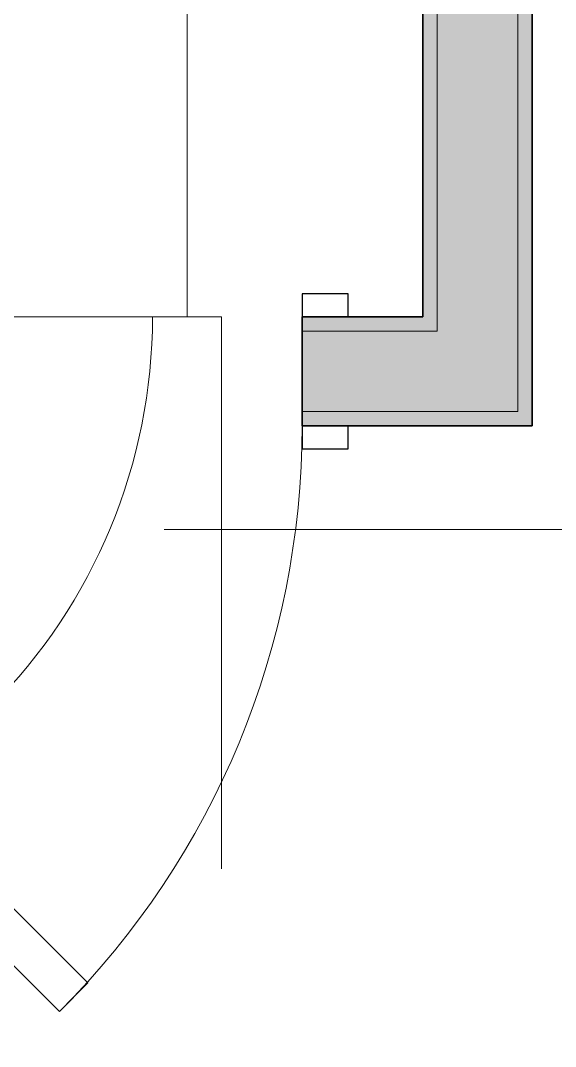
# Model space of a CAD drawing. Header units: inches. Extents: x 6 to 8416, y -388 to 6104.
# Drawn here: x 7147.87 to 7171.12, y 1613.71 to 1658.31 of the extents above; entities that cross this region are included whole.
import ezdxf

# ---------------------------------------------------------------- set-up
doc = ezdxf.new("R2010")
doc.units = ezdxf.units.IN
doc.header["$MEASUREMENT"] = 0
doc.linetypes.add('Hidden 1_16_', pattern=[36, 24, -12])
for name, color, linetype, lineweight in [('A-DOOR', 31, 'Continuous', 18), ('A-DOOR-FRAM', 31, 'Continuous', 25), ('A-GENM', 13, 'Continuous', 18), ('A-WALL', 113, 'Continuous', 25), ('A-WALL-PATT', 111, 'Continuous', 35), ('I-WALL', 2, 'Continuous', 25), ('Q-SPCQ', 91, 'Continuous', 18)]:
    doc.layers.add(name, color=color, linetype=linetype, lineweight=lineweight)

# ---------------------------------------------------------------- blocks, each defined once
blk = doc.blocks.new('GM Door Pull Clearance-ICC ADA-AM - GM Door Pull Clearance-ICC ADA-AM-13872566-LEVEL 3 - PLAN Copy 1 Copy 1')
at = {"layer": 'A-GENM', "linetype": 'Hidden 1_16_', "lineweight": 9}
blk.add_line((-36, -63.625), (18, -63.625), dxfattribs=at)
blk = doc.blocks.new('Unit-Single-Louver-ICC ADA-AM - 36_ x 84_-BL-NR _U-L2 _ LAUNDRY_LOUVER_-V629-LEVEL 3 - PLAN Copy 1 Copy 1')
at = {"layer": 'A-DOOR'}
for p, q in [((-8.693, 26.593), (-7.456, 27.831)), ((18, 2.375), (-7.456, 27.831)), ((16.763, 1.138), (-8.693, 26.593)), ((16.763, 1.138), (18, 2.375))]:
    blk.add_line(p, q, dxfattribs=at)
at = {"layer": 'A-DOOR', "lineweight": 9}
blk.add_arc((18, 2.375), 36, 135, 180, dxfattribs=at)
at = {"layer": 'A-DOOR-FRAM'}
for p, q in [((-18, 3.375), (-20, 3.375)), ((-20, 3.375), (-20, 2.375)), ((-18, 2.375), (-18, 3.375)), ((20, 3.375), (18, 3.375)), ((18, 3.375), (18, 2.375)), ((20, 2.375), (20, 3.375)), ((-20, 2.375), (-18, 2.375)), ((18, 2.375), (20, 2.375)), ((-18, -2.375), (-20, -2.375)), ((-20, -2.375), (-20, -3.375)), ((-18, -3.375), (-18, -2.375)), ((20, -2.375), (18, -2.375)), ((18, -2.375), (18, -3.375)), ((20, -3.375), (20, -2.375)), ((-20, -3.375), (-18, -3.375)), ((18, -3.375), (20, -3.375))]:
    blk.add_line(p, q, dxfattribs=at)
at = {"layer": 'A-DOOR-FRAM', "lineweight": 18}
for p, q in [((-18, 3.375), (-20, 3.375)), ((-20, 3.375), (-20, 2.375)), ((-18, 3.375), (-18, 2.375)), ((20, 3.375), (18, 3.375)), ((18, 3.375), (18, 2.375)), ((20, 3.375), (20, 2.375)), ((-20, 2.375), (-18, 2.375)), ((18, 2.375), (20, 2.375)), ((-20, -3.375), (-20, -2.375)), ((-18, -2.375), (-20, -2.375)), ((-18, -3.375), (-18, -2.375)), ((18, -3.375), (18, -2.375)), ((20, -2.375), (18, -2.375)), ((20, -3.375), (20, -2.375)), ((-20, -3.375), (-18, -3.375)), ((18, -3.375), (20, -3.375))]:
    blk.add_line(p, q, dxfattribs=at)
blk = doc.blocks.new('z Nested-WD-Frontld - Washer _ Dryer-2223882-LEVEL 3 - PLAN Copy 1 Copy 1')
at = {"layer": 'Q-SPCQ'}
for p, q in [((13.5, -32), (13.5, 0)), ((-13.5, -32), (13.5, -32))]:
    blk.add_line(p, q, dxfattribs=at)
at = {"layer": 'Q-SPCQ', "lineweight": 9}
blk.add_arc((-12, -32), 24, 315, 0, dxfattribs=at)
blk = doc.blocks.new('z Nested-WD-Frontld - Washer _ Dryer-2223883-LEVEL 3 - PLAN Copy 1 Copy 1')
at = {"layer": 'Q-SPCQ'}
for p, q in [((13.5, -32), (13.5, 0)), ((-13.5, -32), (13.5, -32))]:
    blk.add_line(p, q, dxfattribs=at)
at = {"layer": 'Q-SPCQ', "lineweight": 9}
blk.add_arc((-12, -32), 24, 315, 0, dxfattribs=at)
blk = doc.blocks.new('z Nested Clearance-Rectangle-AM - Clearance-V759-LEVEL 3 - PLAN Copy 1 Copy 1')
at = {"layer": 'A-GENM', "linetype": 'Hidden 1_16_', "lineweight": 9}
for p, q in [((-13.5, 0), (13.5, 0)), ((13.5, 0), (15, 0)), ((15, 0), (15, -48))]:
    blk.add_line(p, q, dxfattribs=at)

msp = doc.modelspace()

# ---------------------------------------------------------------- hatches: boundary and pattern name
at = {"layer": 'A-WALL-PATT', "lineweight": 25, "transparency": 33554560}
h = msp.add_hatch(color=10, dxfattribs=at)
h.paths.add_polyline_path([(7165.97783733, 1644.81077679), (7165.97783733, 1680.06077679), (7165.35283733, 1680.06077679), (7165.35283733, 1644.81077679)])
h.paths.add_polyline_path([(7165.97783733, 1683.56077679), (7165.97783733, 1688.18577679), (7165.35283733, 1688.18577679), (7165.35283733, 1683.56077679)])
h.paths.add_polyline_path([(7165.35283733, 1724.18577679), (7165.97783733, 1724.18577679), (7165.97783733, 1861.93577679), (7165.35283733, 1861.93577679), (7165.35283733, 1748.19756081)])
at = {"layer": 'A-WALL-PATT', "transparency": 33554560}
h = msp.add_hatch(color=10, dxfattribs=at)
h.paths.add_polyline_path([(7169.47783733, 1640.68577679), (7170.10283733, 1640.68577679), (7170.10283733, 1688.18577679), (7169.47783733, 1688.18577679), (7169.47783733, 1641.31077679)])
h.paths.add_polyline_path([(7170.10283733, 1724.18577679), (7170.10283733, 1861.93577679), (7169.47783733, 1861.93577679), (7169.47783733, 1724.18577679)])
h = msp.add_hatch(color=10, dxfattribs=at)
h.paths.add_polyline_path([(7115.35283733, 1644.81077679), (7115.97783733, 1644.81077679), (7115.97783733, 1645.43577679), (7115.35283733, 1645.43577679)])
h.paths.add_polyline_path([(7124.10283733, 1644.81077679), (7124.10283733, 1645.43577679), (7121.47783733, 1645.43577679), (7121.47783733, 1644.81077679)])
h.paths.add_polyline_path([(7160.10283733, 1644.81077679), (7165.35283733, 1644.81077679), (7165.35283733, 1645.43577679), (7160.10283733, 1645.43577679)])
at = {"layer": 'A-WALL-PATT', "lineweight": 25, "transparency": 33554560}
h = msp.add_hatch(color=10, dxfattribs=at)
h.paths.add_polyline_path([(7119.47783733, 1640.68577679), (7124.10283733, 1640.68577679), (7124.10283733, 1641.31077679), (7119.47783733, 1641.31077679)])
h.paths.add_polyline_path([(7165.35283733, 1640.68577679), (7169.47783733, 1640.68577679), (7169.47783733, 1641.31077679), (7160.10283733, 1641.31077679), (7160.10283733, 1640.68577679)])
at = {"layer": 'I-WALL', "transparency": 33554560}
h = msp.add_hatch(color=10, dxfattribs=at)
h.paths.add_polyline_path([(7169.47783733, 1641.31077679), (7169.47783733, 1688.18577679), (7165.97783733, 1688.18577679), (7165.97783733, 1641.31077679)])
h.paths.add_polyline_path([(7165.97783733, 1724.18577679), (7169.47783733, 1724.18577679), (7169.47783733, 1861.93577679), (7165.97783733, 1861.93577679), (7165.97783733, 1748.19756081)])
h = msp.add_hatch(color=10, dxfattribs=at)
h.paths.add_polyline_path([(7124.10283733, 1641.31077679), (7124.10283733, 1644.81077679), (7115.97783733, 1644.81077679), (7115.97783733, 1641.31077679), (7119.47783733, 1641.31077679)])
h.paths.add_polyline_path([(7165.35283733, 1641.31077679), (7165.97783733, 1641.31077679), (7165.97783733, 1644.81077679), (7160.10283733, 1644.81077679), (7160.10283733, 1641.31077679)])

# ---------------------------------------------------------------- linework, layer by layer
at = {"layer": 'A-WALL', "lineweight": 9}
for p, q in [((7169.47783733, 1641.31077679), (7169.47783733, 1688.18577679)), ((7165.97783733, 1644.81077679), (7165.97783733, 1680.06077679)), ((7165.97783733, 1644.81077679), (7160.10283733, 1644.81077679)), ((7169.47783733, 1641.31077679), (7160.10283733, 1641.31077679))]:
    msp.add_line(p, q, dxfattribs=at)
at = {"layer": 'I-WALL', "lineweight": 35}
for p, q in [((7170.10283733, 1640.68577679), (7170.10283733, 1688.18577679)), ((7165.35283733, 1679.43577679), (7165.35283733, 1645.43577679)), ((7165.35283733, 1645.43577679), (7160.10283733, 1645.43577679)), ((7160.10283733, 1645.43577679), (7160.10283733, 1640.68577679)), ((7160.10283733, 1640.68577679), (7170.10283733, 1640.68577679))]:
    msp.add_line(p, q, dxfattribs=at)

# ---------------------------------------------------------------- block references
at = {"layer": 'A-DOOR', "rotation": 180}
msp.add_blockref('Unit-Single-Louver-ICC ADA-AM - 36_ x 84_-BL-NR _U-L2 _ LAUNDRY_LOUVER_-V629-LEVEL 3 - PLAN Copy 1 Copy 1', (7142.10283733, 1643.06077679), dxfattribs=at)
at = {"layer": 'A-GENM', "linetype": 'Hidden 1_16_', "lineweight": 9}
msp.add_blockref('z Nested Clearance-Rectangle-AM - Clearance-V759-LEVEL 3 - PLAN Copy 1 Copy 1', (7141.60283733, 1645.43577679), dxfattribs=at)
at = {"layer": 'A-GENM', "linetype": 'Hidden 1_16_', "lineweight": 9, "rotation": 180}
msp.add_blockref('GM Door Pull Clearance-ICC ADA-AM - GM Door Pull Clearance-ICC ADA-AM-13872566-LEVEL 3 - PLAN Copy 1 Copy 1', (7142.10283733, 1572.56077679), dxfattribs=at)
at = {"layer": 'Q-SPCQ'}
for name in ['z Nested-WD-Frontld - Washer _ Dryer-2223882-LEVEL 3 - PLAN Copy 1 Copy 1', 'z Nested-WD-Frontld - Washer _ Dryer-2223883-LEVEL 3 - PLAN Copy 1 Copy 1']:
    msp.add_blockref(name, (7141.60283733, 1677.43577679), dxfattribs=at)

doc.saveas('drawing.dxf')
